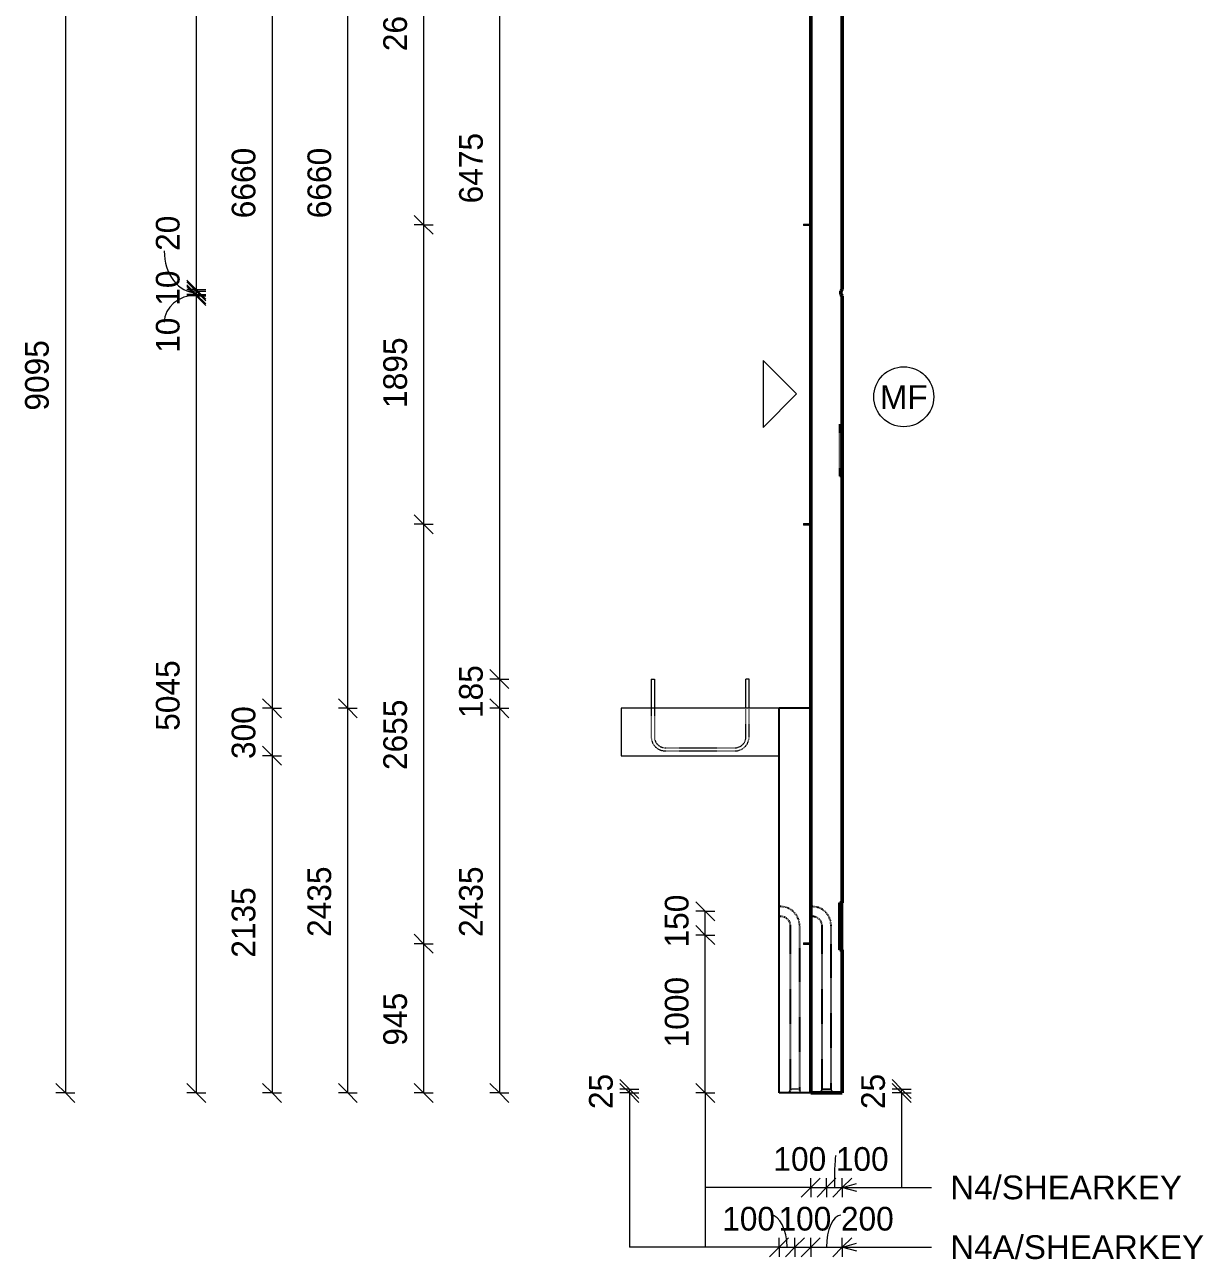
# Model space of a CAD drawing. Header units: millimetres. Extents: x -1213 to 19667, y -2591 to 13692.
# Drawn here: x 12203 to 19667, y -2448 to 5367 of the extents above; entities that cross this region are included whole.
import ezdxf

# ---------------------------------------------------------------- set-up
doc = ezdxf.new("R2010")
doc.units = ezdxf.units.MM
doc.linetypes.add('Dash', pattern=[6.36, 3.18, -3.18])
for name, color, linetype, lineweight in [('A-ANNO-DIMS', 211, 'Continuous', 9), ('A-ANNO-DIMS-60', 211, 'Continuous', 9), ('A-DETL-MBND', 5, 'Continuous', 18), ('A-DETL-THIN', 151, 'Continuous', 18), ('A-GENM', 13, 'Continuous', 18), ('A-WALL', 113, 'Continuous', 25), ('A-WALL-HDLN', 110, 'Dash', 25), ('G-ANNO-TEXT', 231, 'Continuous', 9), ('S-BEAM', 12, 'Continuous', 18), ('S-RBAR', 171, 'Continuous', 18)]:
    doc.layers.add(name, color=color, linetype=linetype, lineweight=lineweight)
doc.styles.add('Arial_1', font='arial.ttf', dxfattribs={"height": 150})
doc.styles.add('Nirmala UI Semilight', font='NirmalaS.ttf', dxfattribs={"height": 150})
doc.dimstyles.new('Arrow_Filled_-_2_5_NI_UI', dxfattribs={"dimscale": 304.8, "dimtxt": 157.104592, "dimasz": 0.393701, "dimexe": 0.19685, "dimexo": 0.0625, "dimgap": 0.19685, "dimtad": 1, "dimdec": 4, "dimzin": 0, "dimdsep": 46, "dimtxsty": 'Nirmala UI Semilight', "dimblk1": 'OBLIQUE', "dimblk2": 'OBLIQUE', "dimsah": 1, "dimcen": 0.09, "dimazin": 0, "dimtfac": 1, "dimtdec": 4, "dimtix": 1, "dimtmove": 0, "dimatfit": 3, "dimfxl": 0.19685, "dimfxlon": 1, "dimtvp": 1, "dimtolj": 1, "dimtzin": 0, "dimarcsym": 2})
doc.dimstyles.new('Arrow_Filled_-_2_5_NI_UI_1', dxfattribs={"dimscale": 304.8, "dimtxt": 157.104592, "dimasz": 0.393701, "dimexe": 0.19685, "dimexo": 0.0625, "dimgap": 0.19685, "dimtad": 1, "dimdec": 4, "dimzin": 0, "dimdsep": 46, "dimtxsty": 'Nirmala UI Semilight', "dimblk1": 'OBLIQUE', "dimblk2": 'OBLIQUE', "dimsah": 1, "dimcen": 0.09, "dimazin": 0, "dimtfac": 1, "dimtdec": 4, "dimtix": 1, "dimtmove": 2, "dimatfit": 3, "dimfxl": 0.19685, "dimfxlon": 1, "dimtvp": 1, "dimtolj": 1, "dimtzin": 0, "dimarcsym": 2})
doc.dimstyles.new('Arrow_Filled_-_2_5_NI_UI_2', dxfattribs={"dimscale": 304.8, "dimtxt": 157.104592, "dimasz": 0.393701, "dimexe": 0.19685, "dimexo": 0.0625, "dimgap": 0.19685, "dimtad": 1, "dimdec": 4, "dimzin": 0, "dimdsep": 46, "dimtxsty": 'Nirmala UI Semilight', "dimblk1": 'OBLIQUE', "dimblk2": 'OBLIQUE', "dimsah": 1, "dimcen": 0.09, "dimazin": 0, "dimtfac": 1, "dimtdec": 4, "dimtix": 1, "dimtmove": 1, "dimatfit": 3, "dimfxl": 0.19685, "dimfxlon": 1, "dimtvp": 1, "dimtolj": 1, "dimtzin": 0, "dimarcsym": 2})

# ---------------------------------------------------------------- blocks, each defined once
blk = doc.blocks.new('RR spread anchor face based - RR-SA-2_5-200-1726821-Elevation Right')
at = {"layer": 'A-GENM'}
for p, q in [((12868.8, 6760), (12873.8, 6760)), ((12868.8, 6760), (12868.8, 6750)), ((12873.8, 6750), (12868.8, 6750)), ((12873.8, 6760), (12913.8, 6760)), ((12873.8, 6760), (12873.8, 6750)), ((12913.8, 6750), (12873.8, 6750))]:
    blk.add_line(p, q, dxfattribs=at)
blk = doc.blocks.new('M_Rectangular Corbel - M_Rectangular Corbel-3077294-Elevation Right')
at = {"layer": 'S-BEAM'}
for p, q in [((11713.8, 1040), (11713.8, 740)), ((12713.8, 1040), (11713.8, 1040)), ((11713.8, 740), (12713.8, 740))]:
    blk.add_line(p, q, dxfattribs=at)
blk = doc.blocks.new('DIMBLOCK125-Elevation Right')
at = {"layer": 'A-ANNO-DIMS-60'}
for p, q in [((12461.4, 7700), (12401.4, 7760)), ((12461.4, 7700), (12401.4, 7700)), ((12461.4, 7700), (12461.4, -1395)), ((12461.4, 7700), (12521.4, 7640)), ((12461.4, 7700), (12521.4, 7700)), ((12461.4, -1395), (12401.4, -1335)), ((12461.4, -1395), (12401.4, -1395)), ((12461.4, -1395), (12521.4, -1455)), ((12461.4, -1395), (12521.4, -1395))]:
    blk.add_line(p, q, dxfattribs=at)
at = {"layer": 'A-ANNO-DIMS-60', "color": 0, "insert": (12205.7, 2924), "char_height": 150, "width": 548.438, "attachment_point": 1, "rotation": 90, "line_spacing_factor": 1.142579, "style": 'Nirmala UI Semilight'}
blk.add_mtext('9095', dxfattribs=at)
blk = doc.blocks.new('_Oblique')
at = {"color": 0, "linetype": 'ByBlock', "lineweight": -2}
blk.add_line((-0.5, -0.5), (0.5, 0.5), dxfattribs=at)
blk = doc.blocks.new('DIMBLOCK129-Elevation Right')
at = {"layer": 'A-ANNO-DIMS-60'}
for p, q in [((14729.9, 6755), (14669.9, 6815)), ((14729.9, 6755), (14669.9, 6755)), ((14729.9, 6755), (14729.9, 4100)), ((14729.9, 6755), (14789.9, 6695)), ((14729.9, 6755), (14789.9, 6755)), ((14729.9, 4100), (14669.9, 4160)), ((14729.9, 4100), (14669.9, 4100)), ((14729.9, 4100), (14789.9, 4040)), ((14729.9, 4100), (14789.9, 4100))]:
    blk.add_line(p, q, dxfattribs=at)
at = {"layer": 'A-ANNO-DIMS-60', "color": 0, "insert": (14474.2, 5199), "char_height": 150, "width": 548.438, "attachment_point": 1, "rotation": 90, "line_spacing_factor": 1.142579, "style": 'Nirmala UI Semilight'}
blk.add_mtext('2655', dxfattribs=at)
blk = doc.blocks.new('DIMBLOCK130-Elevation Right')
at = {"layer": 'A-ANNO-DIMS-60'}
for p, q in [((14729.9, 4100), (14669.9, 4160)), ((14729.9, 4100), (14669.9, 4100)), ((14729.9, 4100), (14729.9, 2205)), ((14729.9, 4100), (14789.9, 4040)), ((14729.9, 4100), (14789.9, 4100)), ((14729.9, 2205), (14669.9, 2265)), ((14729.9, 2205), (14669.9, 2205)), ((14729.9, 2205), (14789.9, 2145)), ((14729.9, 2205), (14789.9, 2205))]:
    blk.add_line(p, q, dxfattribs=at)
at = {"layer": 'A-ANNO-DIMS-60', "color": 0, "insert": (14474.2, 2941.1), "char_height": 150, "width": 507.305, "attachment_point": 1, "rotation": 90, "line_spacing_factor": 1.142579, "style": 'Nirmala UI Semilight'}
blk.add_mtext('1895', dxfattribs=at)
blk = doc.blocks.new('DIMBLOCK131-Elevation Right')
at = {"layer": 'A-ANNO-DIMS-60'}
for p, q in [((14729.9, 2205), (14669.9, 2265)), ((14729.9, 2205), (14669.9, 2205)), ((14729.9, 2205), (14729.9, -450)), ((14729.9, 2205), (14789.9, 2145)), ((14729.9, 2205), (14789.9, 2205)), ((14729.9, -450), (14669.9, -390)), ((14729.9, -450), (14669.9, -450)), ((14729.9, -450), (14789.9, -510)), ((14729.9, -450), (14789.9, -450))]:
    blk.add_line(p, q, dxfattribs=at)
at = {"layer": 'A-ANNO-DIMS-60', "color": 0, "insert": (14474.2, 649), "char_height": 150, "width": 548.438, "attachment_point": 1, "rotation": 90, "line_spacing_factor": 1.142579, "style": 'Nirmala UI Semilight'}
blk.add_mtext('2655', dxfattribs=at)
blk = doc.blocks.new('DIMBLOCK132-Elevation Right')
at = {"layer": 'A-ANNO-DIMS-60'}
for p, q in [((14729.9, -450), (14669.9, -390)), ((14729.9, -450), (14669.9, -450)), ((14729.9, -450), (14729.9, -1395)), ((14729.9, -450), (14789.9, -510)), ((14729.9, -450), (14789.9, -450)), ((14729.9, -1395), (14669.9, -1335)), ((14729.9, -1395), (14669.9, -1395)), ((14729.9, -1395), (14789.9, -1455)), ((14729.9, -1395), (14789.9, -1395))]:
    blk.add_line(p, q, dxfattribs=at)
at = {"layer": 'A-ANNO-DIMS-60', "color": 0, "insert": (14474.2, -1095.3), "char_height": 150, "width": 414.756, "attachment_point": 1, "rotation": 90, "line_spacing_factor": 1.142579, "style": 'Nirmala UI Semilight'}
blk.add_mtext('945', dxfattribs=at)
blk = doc.blocks.new('DIMBLOCK134-Elevation Right')
at = {"layer": 'A-ANNO-DIMS-60'}
for p, q in [((16512.8, -395), (16452.8, -335)), ((16512.8, -395), (16452.8, -395)), ((16512.8, -1395), (16512.8, -395)), ((16512.8, -395), (16572.8, -455)), ((16512.8, -395), (16572.8, -395)), ((16512.8, -1395), (16452.8, -1335)), ((16512.8, -1395), (16452.8, -1395)), ((16512.8, -1395), (16572.8, -1455)), ((16512.8, -1395), (16572.8, -1395))]:
    blk.add_line(p, q, dxfattribs=at)
at = {"layer": 'A-ANNO-DIMS-60', "color": 0, "insert": (16257.1, -1106.4), "char_height": 150, "width": 507.305, "attachment_point": 1, "rotation": 90, "line_spacing_factor": 1.142579, "style": 'Nirmala UI Semilight'}
blk.add_mtext('1000', dxfattribs=at)
blk = doc.blocks.new('DIMBLOCK135-Elevation Right')
at = {"layer": 'A-ANNO-DIMS-60'}
for p, q in [((16512.8, -245), (16452.8, -185)), ((16512.8, -245), (16452.8, -245)), ((16512.8, -395), (16512.8, -245)), ((16512.8, -245), (16572.8, -305)), ((16512.8, -245), (16572.8, -245)), ((16512.8, -395), (16452.8, -335)), ((16512.8, -395), (16452.8, -395)), ((16512.8, -395), (16572.8, -455)), ((16512.8, -395), (16572.8, -395))]:
    blk.add_line(p, q, dxfattribs=at)
at = {"layer": 'A-ANNO-DIMS-60', "color": 0, "insert": (16257.1, -474.2), "char_height": 150, "width": 370.196, "attachment_point": 1, "rotation": 90, "line_spacing_factor": 1.142579, "style": 'Nirmala UI Semilight'}
blk.add_mtext('150', dxfattribs=at)
blk = doc.blocks.new('DIMBLOCK136-Elevation Right')
at = {"layer": 'A-ANNO-DIMS-60'}
for p, q in [((17756.4, -1370), (17696.4, -1310)), ((17756.4, -1395), (17696.4, -1335)), ((17756.4, -1370), (17696.4, -1370)), ((17756.4, -1395), (17696.4, -1395)), ((17756.4, -1395), (17756.4, -1370)), ((17756.4, -1370), (17816.4, -1430)), ((17756.4, -1370), (17816.4, -1370)), ((17756.4, -1395), (17816.4, -1455)), ((17756.4, -1395), (17816.4, -1395))]:
    blk.add_line(p, q, dxfattribs=at)
at = {"layer": 'A-ANNO-DIMS-60', "color": 0, "insert": (17500.7, -1496.8), "char_height": 150, "width": 274.219, "attachment_point": 1, "rotation": 90, "line_spacing_factor": 1.142579, "style": 'Nirmala UI Semilight'}
blk.add_mtext('25', dxfattribs=at)
blk = doc.blocks.new('DIMBLOCK137-Elevation Right')
at = {"layer": 'A-ANNO-DIMS-60'}
for p, q in [((17181, -1993.3), (17241, -1933.3)), ((17181, -1993.3), (17181, -1933.3)), ((17281, -1993.3), (17341, -1933.3)), ((17281, -1993.3), (17281, -1933.3)), ((17181, -1993.3), (17121, -2053.3)), ((17181, -1993.3), (17281, -1993.3)), ((17181, -1993.3), (17181, -2053.3)), ((17281, -1993.3), (17221, -2053.3)), ((17281, -1993.3), (17281, -2053.3))]:
    blk.add_line(p, q, dxfattribs=at)
at = {"layer": 'A-ANNO-DIMS-60', "color": 0, "insert": (16944.6, -1737.6), "char_height": 150, "width": 370.196, "attachment_point": 1, "line_spacing_factor": 1.142579, "style": 'Nirmala UI Semilight'}
blk.add_mtext('100', dxfattribs=at)
blk = doc.blocks.new('DIMBLOCK138-Elevation Right')
at = {"layer": 'A-ANNO-DIMS-60'}
for p, q in [((17281, -1993.3), (17341, -1933.3)), ((17281, -1993.3), (17281, -1933.3)), ((17381, -1993.3), (17441, -1933.3)), ((17381, -1993.3), (17381, -1933.3)), ((17281, -1993.3), (17221, -2053.3)), ((17281, -1993.3), (17381, -1993.3)), ((17281, -1993.3), (17281, -2053.3)), ((17381, -1993.3), (17321, -2053.3)), ((17381, -1993.3), (17381, -2053.3))]:
    blk.add_line(p, q, dxfattribs=at)
blk.add_ellipse((17339.9, -1993.3), major_axis=(0, 202.8), ratio=0.043534, start_param=0, end_param=1.570796, dxfattribs=at)
at = {"layer": 'A-ANNO-DIMS-60', "color": 0, "insert": (17339.9, -1737.6), "char_height": 150, "width": 370.196, "attachment_point": 1, "line_spacing_factor": 1.142579, "style": 'Nirmala UI Semilight'}
blk.add_mtext('100', dxfattribs=at)
blk = doc.blocks.new('DIMBLOCK143-Elevation Right')
at = {"layer": 'A-ANNO-DIMS-60'}
for p, q in [((13289.9, 7700), (13229.9, 7760)), ((13289.9, 7700), (13229.9, 7700)), ((13289.9, 7700), (13289.9, 3689.9)), ((13289.9, 7700), (13349.9, 7640)), ((13289.9, 7700), (13349.9, 7700)), ((13289.9, 3689.9), (13229.9, 3749.9)), ((13289.9, 3689.9), (13229.9, 3689.9)), ((13289.9, 3689.9), (13349.9, 3629.9)), ((13289.9, 3689.9), (13349.9, 3689.9))]:
    blk.add_line(p, q, dxfattribs=at)
at = {"layer": 'A-ANNO-DIMS-60', "color": 0, "insert": (13034.2, 5482.2), "char_height": 150, "width": 510.733, "attachment_point": 1, "rotation": 90, "line_spacing_factor": 1.142579, "style": 'Nirmala UI Semilight'}
blk.add_mtext('4010', dxfattribs=at)
blk = doc.blocks.new('DIMBLOCK144-Elevation Right')
at = {"layer": 'A-ANNO-DIMS-60'}
for p, q in [((13289.9, 3689.9), (13229.9, 3749.9)), ((13289.9, 3680), (13229.9, 3740)), ((13289.9, 3689.9), (13229.9, 3689.9)), ((13289.9, 3680), (13229.9, 3680)), ((13289.9, 3689.9), (13289.9, 3680)), ((13289.9, 3689.9), (13349.9, 3629.9)), ((13289.9, 3689.9), (13349.9, 3689.9)), ((13289.9, 3680), (13349.9, 3620)), ((13289.9, 3680), (13349.9, 3680))]:
    blk.add_line(p, q, dxfattribs=at)
at = {"layer": 'A-ANNO-DIMS-60', "color": 0, "insert": (13034.2, 3587.9), "char_height": 150, "width": 233.086, "attachment_point": 1, "rotation": 90, "line_spacing_factor": 1.142579, "style": 'Nirmala UI Semilight'}
blk.add_mtext('10', dxfattribs=at)
blk = doc.blocks.new('DIMBLOCK145-Elevation Right')
at = {"layer": 'A-ANNO-DIMS-60'}
for p, q in [((13289.9, 3680), (13229.9, 3740)), ((13289.9, 3660), (13229.9, 3720)), ((13289.9, 3680), (13229.9, 3680)), ((13289.9, 3680), (13289.9, 3660)), ((13289.9, 3680), (13349.9, 3620)), ((13289.9, 3680), (13349.9, 3680)), ((13289.9, 3660), (13229.9, 3660)), ((13289.9, 3660), (13349.9, 3600)), ((13289.9, 3660), (13349.9, 3660))]:
    blk.add_line(p, q, dxfattribs=at)
blk.add_ellipse((13289.9, 3934.9), major_axis=(0, 264.9), ratio=0.765523, start_param=1.570796, end_param=3.141593, dxfattribs=at)
at = {"layer": 'A-ANNO-DIMS-60', "color": 0, "insert": (13034.2, 3934.9), "char_height": 150, "width": 274.219, "attachment_point": 1, "rotation": 90, "line_spacing_factor": 1.142579, "style": 'Nirmala UI Semilight'}
blk.add_mtext('20', dxfattribs=at)
blk = doc.blocks.new('DIMBLOCK146-Elevation Right')
at = {"layer": 'A-ANNO-DIMS-60'}
for p, q in [((13289.9, 3660), (13229.9, 3720)), ((13289.9, 3650.1), (13229.9, 3710.1)), ((13289.9, 3660), (13229.9, 3660)), ((13289.9, 3650.1), (13229.9, 3650.1)), ((13289.9, 3660), (13289.9, 3650.1)), ((13289.9, 3660), (13349.9, 3600)), ((13289.9, 3660), (13349.9, 3660)), ((13289.9, 3650.1), (13349.9, 3590.1)), ((13289.9, 3650.1), (13349.9, 3650.1))]:
    blk.add_line(p, q, dxfattribs=at)
blk.add_ellipse((13289.9, 3483.9), major_axis=(-202.8, 0), ratio=0.843976, start_param=4.712389, end_param=6.283185, dxfattribs=at)
at = {"layer": 'A-ANNO-DIMS-60', "color": 0, "insert": (13034.2, 3289.6), "char_height": 150, "width": 233.086, "attachment_point": 1, "rotation": 90, "line_spacing_factor": 1.142579, "style": 'Nirmala UI Semilight'}
blk.add_mtext('10', dxfattribs=at)
blk = doc.blocks.new('DIMBLOCK147-Elevation Right')
at = {"layer": 'A-ANNO-DIMS-60'}
for p, q in [((13289.9, 3650.1), (13229.9, 3710.1)), ((13289.9, 3650.1), (13229.9, 3650.1)), ((13289.9, 3650.1), (13289.9, -1395)), ((13289.9, 3650.1), (13349.9, 3590.1)), ((13289.9, 3650.1), (13349.9, 3650.1)), ((13289.9, -1395), (13229.9, -1335)), ((13289.9, -1395), (13229.9, -1395)), ((13289.9, -1395), (13349.9, -1455)), ((13289.9, -1395), (13349.9, -1395))]:
    blk.add_line(p, q, dxfattribs=at)
at = {"layer": 'A-ANNO-DIMS-60', "color": 0, "insert": (13034.2, 897.6), "char_height": 150, "width": 551.866, "attachment_point": 1, "rotation": 90, "line_spacing_factor": 1.142579, "style": 'Nirmala UI Semilight'}
blk.add_mtext('5045', dxfattribs=at)
blk = doc.blocks.new('DIMBLOCK153-Elevation Right')
at = {"layer": 'A-ANNO-DIMS-60'}
for p, q in [((15209.9, 7700), (15149.9, 7760)), ((15209.9, 7700), (15149.9, 7700)), ((15209.9, 7700), (15209.9, 1225)), ((15209.9, 7700), (15269.9, 7640)), ((15209.9, 7700), (15269.9, 7700)), ((15209.9, 1225), (15149.9, 1285)), ((15209.9, 1225), (15149.9, 1225)), ((15209.9, 1225), (15269.9, 1165)), ((15209.9, 1225), (15269.9, 1225))]:
    blk.add_line(p, q, dxfattribs=at)
at = {"layer": 'A-ANNO-DIMS-60', "color": 0, "insert": (14954.2, 4235.4), "char_height": 150, "width": 545.01, "attachment_point": 1, "rotation": 90, "line_spacing_factor": 1.142579, "style": 'Nirmala UI Semilight'}
blk.add_mtext('6475', dxfattribs=at)
blk = doc.blocks.new('DIMBLOCK154-Elevation Right')
at = {"layer": 'A-ANNO-DIMS-60'}
for p, q in [((15209.9, 1225), (15149.9, 1285)), ((15209.9, 1225), (15149.9, 1225)), ((15209.9, 1225), (15209.9, 1040)), ((15209.9, 1225), (15269.9, 1165)), ((15209.9, 1225), (15269.9, 1225)), ((15209.9, 1040), (15149.9, 1100)), ((15209.9, 1040), (15149.9, 1040)), ((15209.9, 1040), (15269.9, 980)), ((15209.9, 1040), (15269.9, 1040))]:
    blk.add_line(p, q, dxfattribs=at)
at = {"layer": 'A-ANNO-DIMS-60', "color": 0, "insert": (14954.2, 978.3), "char_height": 150, "width": 370.196, "attachment_point": 1, "rotation": 90, "line_spacing_factor": 1.142579, "style": 'Nirmala UI Semilight'}
blk.add_mtext('185', dxfattribs=at)
blk = doc.blocks.new('DIMBLOCK155-Elevation Right')
at = {"layer": 'A-ANNO-DIMS-60'}
for p, q in [((15209.9, 1040), (15149.9, 1100)), ((15209.9, 1040), (15149.9, 1040)), ((15209.9, 1040), (15209.9, -1395)), ((15209.9, 1040), (15269.9, 980)), ((15209.9, 1040), (15269.9, 1040)), ((15209.9, -1395), (15149.9, -1335)), ((15209.9, -1395), (15149.9, -1395)), ((15209.9, -1395), (15269.9, -1455)), ((15209.9, -1395), (15269.9, -1395))]:
    blk.add_line(p, q, dxfattribs=at)
at = {"layer": 'A-ANNO-DIMS-60', "color": 0, "insert": (14954.2, -407.4), "char_height": 150, "width": 551.866, "attachment_point": 1, "rotation": 90, "line_spacing_factor": 1.142579, "style": 'Nirmala UI Semilight'}
blk.add_mtext('2435', dxfattribs=at)
blk = doc.blocks.new('DIMBLOCK157-Elevation Right')
at = {"layer": 'A-ANNO-DIMS-60'}
for p, q in [((14249.9, 1040), (14189.9, 1100)), ((14249.9, 1040), (14189.9, 1040)), ((14249.9, -1395), (14249.9, 1040)), ((14249.9, 1040), (14309.9, 980)), ((14249.9, 1040), (14309.9, 1040)), ((14249.9, -1395), (14189.9, -1335)), ((14249.9, -1395), (14189.9, -1395)), ((14249.9, -1395), (14309.9, -1455)), ((14249.9, -1395), (14309.9, -1395))]:
    blk.add_line(p, q, dxfattribs=at)
at = {"layer": 'A-ANNO-DIMS-60', "color": 0, "insert": (13994.2, -407.4), "char_height": 150, "width": 551.866, "attachment_point": 1, "rotation": 90, "line_spacing_factor": 1.142579, "style": 'Nirmala UI Semilight'}
blk.add_mtext('2435', dxfattribs=at)
blk = doc.blocks.new('DIMBLOCK158-Elevation Right')
at = {"layer": 'A-ANNO-DIMS-60'}
for p, q in [((14249.9, 7700), (14189.9, 7760)), ((14249.9, 7700), (14189.9, 7700)), ((14249.9, 1040), (14249.9, 7700)), ((14249.9, 7700), (14309.9, 7640)), ((14249.9, 7700), (14309.9, 7700)), ((14249.9, 1040), (14189.9, 1100)), ((14249.9, 1040), (14189.9, 1040)), ((14249.9, 1040), (14309.9, 980)), ((14249.9, 1040), (14309.9, 1040))]:
    blk.add_line(p, q, dxfattribs=at)
at = {"layer": 'A-ANNO-DIMS-60', "color": 0, "insert": (13994.2, 4141.5), "char_height": 150, "width": 548.438, "attachment_point": 1, "rotation": 90, "line_spacing_factor": 1.142579, "style": 'Nirmala UI Semilight'}
blk.add_mtext('6660', dxfattribs=at)
blk = doc.blocks.new('DIMBLOCK159-Elevation Right')
at = {"layer": 'A-ANNO-DIMS-60'}
for p, q in [((13769.9, 7700), (13709.9, 7760)), ((13769.9, 7700), (13709.9, 7700)), ((13769.9, 7700), (13769.9, 1040)), ((13769.9, 7700), (13829.9, 7640)), ((13769.9, 7700), (13829.9, 7700)), ((13769.9, 1040), (13709.9, 1100)), ((13769.9, 1040), (13709.9, 1040)), ((13769.9, 1040), (13829.9, 980)), ((13769.9, 1040), (13829.9, 1040))]:
    blk.add_line(p, q, dxfattribs=at)
at = {"layer": 'A-ANNO-DIMS-60', "color": 0, "insert": (13514.2, 4141.5), "char_height": 150, "width": 548.438, "attachment_point": 1, "rotation": 90, "line_spacing_factor": 1.142579, "style": 'Nirmala UI Semilight'}
blk.add_mtext('6660', dxfattribs=at)
blk = doc.blocks.new('DIMBLOCK160-Elevation Right')
at = {"layer": 'A-ANNO-DIMS-60'}
for p, q in [((13769.9, 1040), (13709.9, 1100)), ((13769.9, 1040), (13709.9, 1040)), ((13769.9, 1040), (13769.9, 740)), ((13769.9, 1040), (13829.9, 980)), ((13769.9, 1040), (13829.9, 1040)), ((13769.9, 740), (13709.9, 800)), ((13769.9, 740), (13709.9, 740)), ((13769.9, 740), (13829.9, 680)), ((13769.9, 740), (13829.9, 740))]:
    blk.add_line(p, q, dxfattribs=at)
at = {"layer": 'A-ANNO-DIMS-60', "color": 0, "insert": (13514.2, 718.6), "char_height": 150, "width": 411.328, "attachment_point": 1, "rotation": 90, "line_spacing_factor": 1.142579, "style": 'Nirmala UI Semilight'}
blk.add_mtext('300', dxfattribs=at)
blk = doc.blocks.new('DIMBLOCK161-Elevation Right')
at = {"layer": 'A-ANNO-DIMS-60'}
for p, q in [((13769.9, 740), (13709.9, 800)), ((13769.9, 740), (13709.9, 740)), ((13769.9, 740), (13769.9, -1395)), ((13769.9, 740), (13829.9, 680)), ((13769.9, 740), (13829.9, 740)), ((13769.9, -1395), (13709.9, -1335)), ((13769.9, -1395), (13709.9, -1395)), ((13769.9, -1395), (13829.9, -1455)), ((13769.9, -1395), (13829.9, -1395))]:
    blk.add_line(p, q, dxfattribs=at)
at = {"layer": 'A-ANNO-DIMS-60', "color": 0, "insert": (13514.2, -538.9), "char_height": 150, "width": 507.305, "attachment_point": 1, "rotation": 90, "line_spacing_factor": 1.142579, "style": 'Nirmala UI Semilight'}
blk.add_mtext('2135', dxfattribs=at)
blk = doc.blocks.new('DIMBLOCK164-Elevation Right')
at = {"layer": 'A-ANNO-DIMS-60'}
for p, q in [((16981, -2371.4), (17041, -2311.4)), ((16981, -2371.4), (16981, -2311.4)), ((17081, -2371.4), (17141, -2311.4)), ((17081, -2371.4), (17081, -2311.4)), ((16981, -2371.4), (16921, -2431.4)), ((16981, -2371.4), (17081, -2371.4)), ((16981, -2371.4), (16981, -2431.4)), ((17081, -2371.4), (17021, -2431.4)), ((17081, -2371.4), (17081, -2431.4))]:
    blk.add_line(p, q, dxfattribs=at)
blk.add_ellipse((16929, -2371.4), major_axis=(0, 202.8), ratio=0.503204, start_param=4.712389, end_param=6.283185, dxfattribs=at)
at = {"layer": 'A-ANNO-DIMS-60', "color": 0, "insert": (16620.5, -2115.7), "char_height": 150, "width": 370.196, "attachment_point": 1, "line_spacing_factor": 1.142579, "style": 'Nirmala UI Semilight'}
blk.add_mtext('100', dxfattribs=at)
blk = doc.blocks.new('DIMBLOCK165-Elevation Right')
at = {"layer": 'A-ANNO-DIMS-60'}
for p, q in [((17081, -2371.4), (17141, -2311.4)), ((17081, -2371.4), (17081, -2311.4)), ((17181, -2371.4), (17241, -2311.4)), ((17181, -2371.4), (17181, -2311.4)), ((17081, -2371.4), (17021, -2431.4)), ((17081, -2371.4), (17181, -2371.4)), ((17081, -2371.4), (17081, -2431.4)), ((17181, -2371.4), (17121, -2431.4)), ((17181, -2371.4), (17181, -2431.4))]:
    blk.add_line(p, q, dxfattribs=at)
at = {"layer": 'A-ANNO-DIMS-60', "color": 0, "insert": (16976.8, -2115.7), "char_height": 150, "width": 370.196, "attachment_point": 1, "line_spacing_factor": 1.142579, "style": 'Nirmala UI Semilight'}
blk.add_mtext('100', dxfattribs=at)
blk = doc.blocks.new('DIMBLOCK166-Elevation Right')
at = {"layer": 'A-ANNO-DIMS-60'}
for p, q in [((17181, -2371.4), (17241, -2311.4)), ((17181, -2371.4), (17181, -2311.4)), ((17381, -2371.4), (17441, -2311.4)), ((17381, -2371.4), (17381, -2311.4)), ((17181, -2371.4), (17121, -2431.4)), ((17181, -2371.4), (17381, -2371.4)), ((17181, -2371.4), (17181, -2431.4)), ((17381, -2371.4), (17321, -2431.4)), ((17381, -2371.4), (17381, -2431.4))]:
    blk.add_line(p, q, dxfattribs=at)
blk.add_ellipse((17372.2, -2371.4), major_axis=(0, 202.8), ratio=0.44928, start_param=0, end_param=1.570796, dxfattribs=at)
at = {"layer": 'A-ANNO-DIMS-60', "color": 0, "insert": (17372.2, -2115.7), "char_height": 150, "width": 411.328, "attachment_point": 1, "line_spacing_factor": 1.142579, "style": 'Nirmala UI Semilight'}
blk.add_mtext('200', dxfattribs=at)
blk = doc.blocks.new('DIMBLOCK167-Elevation Right')
at = {"layer": 'A-ANNO-DIMS-60'}
for p, q in [((16032.8, -1370), (15972.8, -1310)), ((16032.8, -1395), (15972.8, -1335)), ((16032.8, -1370), (15972.8, -1370)), ((16032.8, -1395), (15972.8, -1395)), ((16032.8, -1395), (16032.8, -1370)), ((16032.8, -1370), (16092.8, -1430)), ((16032.8, -1370), (16092.8, -1370)), ((16032.8, -1395), (16092.8, -1455)), ((16032.8, -1395), (16092.8, -1395))]:
    blk.add_line(p, q, dxfattribs=at)
at = {"layer": 'A-ANNO-DIMS-60', "color": 0, "insert": (15777.1, -1496.8), "char_height": 150, "width": 274.219, "attachment_point": 1, "rotation": 90, "line_spacing_factor": 1.142579, "style": 'Nirmala UI Semilight'}
blk.add_mtext('25', dxfattribs=at)

msp = doc.modelspace()

# ---------------------------------------------------------------- linework, layer by layer
at = {"layer": 'A-DETL-MBND'}
for p in [(16032.75433, -1395), (16981.04803, -2371.35857)]:
    msp.add_line(p, (16032.75433, -2371.35857), dxfattribs=at)
at = {"layer": 'A-DETL-THIN'}
for p, q in [((16879.26086, 3241.82326), (16879.26086, 2817.55919)), ((17091.3929, 3029.69123), (16879.26086, 3241.82326)), ((16879.26086, 2817.55919), (17091.3929, 3029.69123)), ((16512.75433, -1395), (16512.75433, -2371.35857)), ((17756.39169, -1395), (17756.39169, -1993.32836)), ((17181.04803, -1993.32836), (16512.75433, -1993.32836))]:
    msp.add_line(p, q, dxfattribs=at)
msp.add_circle((17769.97192, 3011.75028), 190, dxfattribs=at)
at = {"layer": 'A-WALL', "lineweight": 50}
for p, q in [((17381.04803, 3689.94073), (17381.04803, 7660)), ((17181.04803, 7622), (17181.04803, -1395)), ((17371.10731, 3680), (17381.04803, 3689.94073)), ((17371.10731, 3660), (17371.10731, 3680)), ((17381.04803, 3650.05927), (17371.10731, 3660)), ((17381.04803, -191.39399), (17381.04803, 3650.05927)), ((17366.04803, -488.60601), (17366.04803, -191.39399)), ((17366.04803, -191.39399), (17381.04803, -191.39399)), ((17381.04803, -488.60601), (17366.04803, -488.60601)), ((17381.04803, -1395), (17381.04803, -488.60601)), ((17181.04803, -1395), (17381.04803, -1395))]:
    msp.add_line(p, q, dxfattribs=at)
at = {"layer": 'A-WALL'}
for p, q in [((16981.04803, -1395), (16981.04803, 1040)), ((17181.04803, 1040), (16981.04803, 1040)), ((17381.04803, -190), (17366.04803, -190)), ((17381.04803, -191.39399), (17381.04803, -488.60601)), ((17366.04803, -490), (17381.04803, -490)), ((17181.04803, -1395), (16981.04803, -1395))]:
    msp.add_line(p, q, dxfattribs=at)
at = {"layer": 'A-WALL-HDLN'}
for p, q in [((17366.04803, 2811.01149), (17366.04803, 2837.53619)), ((17381.04803, 2810), (17366.04803, 2810)), ((17366.04803, 2510), (17366.04803, 2810)), ((17366.04803, 2510), (17381.04803, 2510)), ((16991.04803, -215), (16981.04803, -215)), ((17191.04803, -215), (17181.04803, -215)), ((17366.04803, -191.39399), (17366.04803, -190)), ((16981.04803, -275), (16991.04803, -275)), ((17181.04803, -275), (17191.04803, -275)), ((17051.04803, -335), (17051.04803, -1376.12478)), ((17111.04803, -1376.12478), (17111.04803, -335)), ((17251.04803, -335), (17251.04803, -1376.25)), ((17311.04803, -1376.25), (17311.04803, -335)), ((17366.04803, -490), (17366.04803, -488.60601)), ((17053.54803, -1370), (17043.54803, -1395)), ((17108.54803, -1370), (17053.54803, -1370)), ((17118.54803, -1395), (17108.54803, -1370)), ((17243.54803, -1395), (17251.02965, -1376.29595)), ((17253.54803, -1370), (17308.54803, -1370)), ((17311.06641, -1376.29595), (17318.54803, -1395))]:
    msp.add_line(p, q, dxfattribs=at)
at = {"layer": 'A-WALL-HDLN', "flags": 128}
for points in [[(17111.04803, -335), (17106.93847, -303.86472), (17094.89127, -274.86197), (17075.73157, -249.97824), (17050.77166, -230.91788), (17021.72113, -218.98637), (16991.04803, -215)], [(17311.04803, -335), (17306.93847, -303.86472), (17294.89127, -274.86197), (17275.73157, -249.97824), (17250.77166, -230.91788), (17221.72113, -218.98637), (17191.04803, -215)], [(16991.04803, -275), (17012.81094, -279.086), (17031.60974, -290.78747), (17044.88404, -308.51068), (17050.82589, -329.84174), (17051.04803, -335)], [(17191.04803, -275), (17212.81094, -279.086), (17231.60974, -290.78747), (17244.88404, -308.51068), (17250.82589, -329.84174), (17251.04803, -335)], [(17253.54803, -1370), (17252.463, -1372.71259), (17251.67968, -1374.67088), (17251.20636, -1375.85417), (17251.06359, -1376.21069)], [(17311.03248, -1376.21069), (17310.8897, -1375.85417), (17310.41638, -1374.67088), (17309.63307, -1372.71259), (17308.54803, -1370)]]:
    msp.add_lwpolyline(points, dxfattribs=at)
at = {"layer": 'G-ANNO-TEXT', "color": 7}
for p, q in [((17381.90989, -1992.49398), (17471.90989, -1968.37856)), ((17381.90989, -1992.49398), (17471.90989, -2016.60941)), ((17381.90989, -1992.49398), (17944.78197, -1992.49398)), ((17381.90989, -2370.52419), (17471.90989, -2346.40876)), ((17381.90989, -2370.52419), (17471.90989, -2394.63961)), ((17381.90989, -2370.52419), (17944.78197, -2370.52419))]:
    msp.add_line(p, q, dxfattribs=at)
at = {"layer": 'S-RBAR'}
for p, q in [((16171.04803, 1225), (16171.04803, 1040)), ((16171.04803, 1225), (16191.04803, 1225)), ((16191.04803, 1225), (16191.04803, 1040)), ((16791.04803, 1225), (16771.04803, 1225)), ((16771.04803, 1040), (16771.04803, 1225)), ((16791.04803, 1040), (16791.04803, 1225))]:
    msp.add_line(p, q, dxfattribs=at)
at = {"layer": 'S-RBAR', "linetype": 'Dash'}
for p, q in [((16171.04803, 1039.95039), (16171.04803, 860)), ((16191.04803, 1039.95039), (16191.04803, 860)), ((16771.04803, 860), (16771.04803, 1039.95039)), ((16791.04803, 860), (16791.04803, 1039.95039)), ((16261.04803, 790), (16701.04803, 790)), ((16261.04803, 770), (16701.04803, 770))]:
    msp.add_line(p, q, dxfattribs=at)
for centre, radius, start, end in [((16261.04803, 860), 90, 180, 270), ((16261.04803, 860), 70, 180, 270), ((16701.04803, 860), 70, 270, 0), ((16701.04803, 860), 90, 270, 0)]:
    msp.add_arc(centre, radius, start, end, dxfattribs=at)

# ---------------------------------------------------------------- block references
at = {"layer": 'A-GENM'}
for p in [(4267.2442, -2655), (4267.2442, -4550), (4267.2442, -7205)]:
    msp.add_blockref('RR spread anchor face based - RR-SA-2_5-200-1726821-Elevation Right', p, dxfattribs=at)
at = {"layer": 'S-BEAM'}
msp.add_blockref('M_Rectangular Corbel - M_Rectangular Corbel-3077294-Elevation Right', (4267.2442, 0), dxfattribs=at)

# ---------------------------------------------------------------- texts
at = {"layer": 'G-ANNO-TEXT', "color": 7, "char_height": 150, "attachment_point": 1, "style": 'Arial_1'}
for s, insert, width in [('MF', (17618.39271, 3085.17623), 360.759375), ('N4/SHEARKEY', (18064.78197, -1917.49398), 1770.126), ('N4A/SHEARKEY', (18064.78197, -2295.52419), 1938.480375)]:
    msp.add_mtext(s, dxfattribs=dict(at, insert=insert, width=width))

# ---------------------------------------------------------------- dimensions: what is measured, and where the dimension line sits
at = {"layer": 'A-ANNO-DIMS'}
for base, p1, p2, override, picture, middle in [((12461.40331, -1395), (12521.40331, 7700), (12521.40331, -1395), {"dimpost": '<>', "dimfxl": 9095}, 'DIMBLOCK125-Elevation Right', (12323.84055, 3152.5)), ((13289.88157, 3689.94073), (13349.88157, 7700), (13349.88157, 3689.94073), {"dimpost": '<>', "dimfxl": 4010.059273}, 'DIMBLOCK143-Elevation Right', (13151.9527, 5694.97036)), ((13769.88157, 1040), (13829.88157, 7700), (13829.88157, 1040), {"dimpost": '<>', "dimfxl": 6660}, 'DIMBLOCK159-Elevation Right', (13632.31881, 4370)), ((14249.88157, 7700), (14309.88157, 1040), (14309.88157, 7700), {"dimpost": '<>', "dimfxl": 6660}, 'DIMBLOCK158-Elevation Right', (14112.31881, 4370)), ((15209.88157, 1225), (15269.88157, 7700), (15269.88157, 1225), {"dimpost": '<>', "dimfxl": 6475}, 'DIMBLOCK153-Elevation Right', (15072.31881, 4462.5)), ((14729.88157, 4100), (14789.88157, 6755), (14789.88157, 4100), {"dimpost": '<>', "dimfxl": 2655}, 'DIMBLOCK129-Elevation Right', (14592.31881, 5427.5)), ((14729.88157, 2205), (14789.88157, 4100), (14789.88157, 2205), {"dimpost": '<>', "dimfxl": 1895}, 'DIMBLOCK130-Elevation Right', (14591.9004, 3152.5)), ((13289.88157, 3680), (13349.88157, 3689.94073), (13349.88157, 3680), {"dimpost": '<>', "dimfxl": 9.940727}, 'DIMBLOCK144-Elevation Right', (13151.9527, 3684.97036)), ((13289.88157, -1395), (13349.88157, 3650.05927), (13349.88157, -1395), {"dimpost": '<>', "dimfxl": 5045.059273}, 'DIMBLOCK147-Elevation Right', (13152.37111, 1127.52964)), ((14729.88157, -450), (14789.88157, 2205), (14789.88157, -450), {"dimpost": '<>', "dimfxl": 2655}, 'DIMBLOCK131-Elevation Right', (14592.31881, 877.5)), ((15209.88157, 1040), (15269.88157, 1225), (15269.88157, 1040), {"dimpost": '<>', "dimfxl": 185}, 'DIMBLOCK154-Elevation Right', (15071.9527, 1132.5)), ((13769.88157, 740), (13829.88157, 1040), (13829.88157, 740), {"dimpost": '<>', "dimfxl": 300}, 'DIMBLOCK160-Elevation Right', (13632.31881, 890)), ((14249.88157, 1040), (14309.88157, -1395), (14309.88157, 1040), {"dimpost": '<>', "dimfxl": 2435}, 'DIMBLOCK157-Elevation Right', (14112.31881, -177.5)), ((15209.88157, -1395), (15269.88157, 1040), (15269.88157, -1395), {"dimpost": '<>', "dimfxl": 2435}, 'DIMBLOCK155-Elevation Right', (15072.31881, -177.5)), ((13769.88157, -1395), (13829.88157, 740), (13829.88157, -1395), {"dimpost": '<>', "dimfxl": 2135}, 'DIMBLOCK161-Elevation Right', (13631.9004, -327.5)), ((16512.75433, -245), (16572.75433, -395), (16572.75433, -245), {"dimpost": '<>', "dimfxl": 150}, 'DIMBLOCK135-Elevation Right', (16374.82546, -320)), ((14729.88157, -1395), (14789.88157, -450), (14789.88157, -1395), {"dimpost": '<>', "dimfxl": 945}, 'DIMBLOCK132-Elevation Right', (14592.31881, -922.5)), ((16512.75433, -395), (16572.75433, -1395), (16572.75433, -395), {"dimpost": '<>', "dimfxl": 1000}, 'DIMBLOCK134-Elevation Right', (16374.82546, -895)), ((16032.75433, -1370), (16092.75433, -1395), (16092.75433, -1370), {"dimpost": '<>', "dimfxl": 25}, 'DIMBLOCK167-Elevation Right', (15895.24387, -1382.5)), ((17756.39169, -1370), (17696.39169, -1395), (17696.39169, -1370), {"dimpost": '<>', "dimfxl": 25}, 'DIMBLOCK136-Elevation Right', (17618.88123, -1382.5))]:
    dim = msp.add_linear_dim(base=base, p1=p1, p2=p2, angle=90, dimstyle='Arrow_Filled_-_2_5_NI_UI', override=override, dxfattribs=at)
    dim.commit()
    dim.dimension.update_dxf_attribs({"geometry": picture, "text_midpoint": middle})
for base, p1, p2, override, picture, middle in [((13289.88157, 3660), (13349.88157, 3680), (13349.88157, 3660), {"dimpost": '<>', "dimfxl": 20}, 'DIMBLOCK145-Elevation Right', (13134.17842, 4072.05558)), ((13289.88157, 3650.05927), (13349.88157, 3660), (13349.88157, 3650.05927), {"dimpost": '<>', "dimfxl": 9.940727}, 'DIMBLOCK146-Elevation Right', (13134.17842, 3406.15717))]:
    dim = msp.add_linear_dim(base=base, p1=p1, p2=p2, angle=90, dimstyle='Arrow_Filled_-_2_5_NI_UI_2', override=override, dxfattribs=at)
    dim.commit()
    dim.dimension.update_dxf_attribs({"geometry": picture, "text_midpoint": middle, "dimtype": 160, "text_rotation": 90})
for base, p1, p2, dimstyle, override, picture, middle in [((17281.04803, -1993.32836), (17181.04803, -1933.32836), (17281.04803, -1933.32836), 'Arrow_Filled_-_2_5_NI_UI_1', {"dimpost": '<>', "dimfxl": 100}, 'DIMBLOCK137-Elevation Right', (17129.70931, -1837.62521)), ((17381.04803, -1993.32836), (17281.04803, -1933.32836), (17381.04803, -1933.32836), 'Arrow_Filled_-_2_5_NI_UI_2', {"dimpost": '<>', "dimfxl": 100}, 'DIMBLOCK138-Elevation Right', (17524.97538, -1837.62521)), ((17081.04803, -2371.35857), (16981.04803, -2311.35857), (17081.04803, -2311.35857), 'Arrow_Filled_-_2_5_NI_UI_2', {"dimpost": '<>', "dimfxl": 100}, 'DIMBLOCK164-Elevation Right', (16805.58854, -2215.65541)), ((17381.04803, -2371.35857), (17181.04803, -2311.35857), (17381.04803, -2311.35857), 'Arrow_Filled_-_2_5_NI_UI_2', {"dimpost": '<>', "dimfxl": 200}, 'DIMBLOCK166-Elevation Right', (17577.83617, -2215.65541))]:
    dim = msp.add_linear_dim(base=base, p1=p1, p2=p2, dimstyle=dimstyle, override=override, dxfattribs=at)
    dim.commit()
    dim.dimension.update_dxf_attribs({"geometry": picture, "text_midpoint": middle, "dimtype": 160})
dim = msp.add_linear_dim(base=(17181.04803, -2371.35857), p1=(17081.04803, -2311.35857), p2=(17181.04803, -2311.35857), dimstyle='Arrow_Filled_-_2_5_NI_UI', override={"dimpost": '<>', "dimfxl": 100}, dxfattribs=at)
dim.commit()
dim.dimension.update_dxf_attribs({"geometry": 'DIMBLOCK165-Elevation Right', "text_midpoint": (17131.04803, -2233.4297)})

doc.saveas('drawing.dxf')
